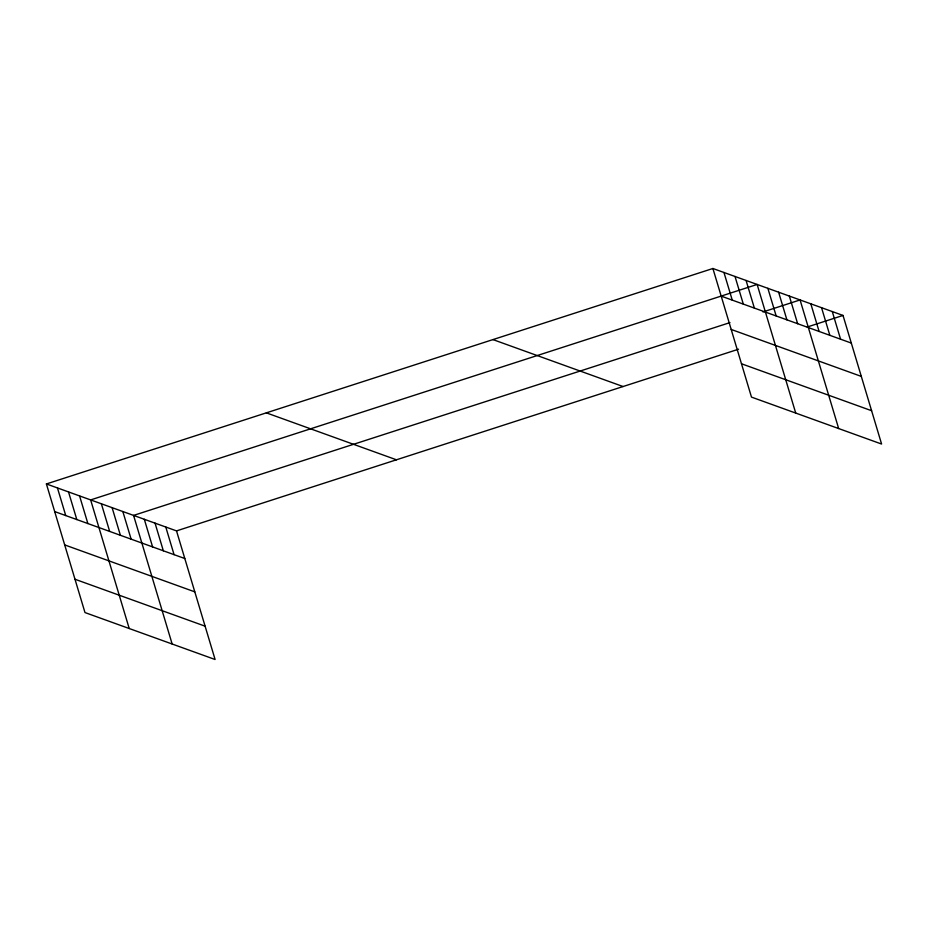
<?xml version="1.0" encoding="UTF-8"?>
<svg xmlns="http://www.w3.org/2000/svg" width="928" height="928" viewBox="0 0 928 928"><rect width="100%" height="100%" fill="white"/><g stroke="black" fill="none" stroke-linecap="round" stroke-linejoin="round"><path stroke-width="1.39" d="M46.4 483.952L176.517 530.897L215.099 659.506L84.982 612.561L46.4 483.952L712.901 268.494L843.018 315.439L881.6 444.048L751.483 397.103L712.901 268.494M729.965 322.608L133.574 515.411L172.156 644.02M762.967 311.947L800.075 299.941L838.668 428.55M176.517 530.897L738.537 349.206M807.279 326.992L843.018 315.439M721.195 296.125L851.301 343.07M731.194 329.452L861.3 376.397M741.495 363.776L871.601 410.721M492.954 339.59L623.071 386.535M266.348 412.856L396.453 459.801M54.694 511.583L184.8 558.528M64.693 544.91L194.799 591.855M74.982 579.246L205.1 626.18M832.277 311.564L840.571 339.196M821.547 307.69L829.841 335.333M810.817 303.816L819.099 331.458M789.345 296.078L797.639 323.71M778.615 292.204L786.898 319.835M767.874 288.33L776.168 315.961M795.725 413.064L757.144 284.455L90.642 499.914L129.224 628.523M746.077 280.465L754.371 308.096M735.022 276.474L743.316 304.106M723.968 272.484L732.25 300.115M165.776 527.023L174.07 554.654M155.046 523.148L163.34 550.791M144.316 519.274L152.598 546.917M122.844 511.537L131.138 539.168M112.102 507.662L120.396 535.294M101.372 503.788L109.666 531.419M79.576 495.923L87.87 523.554M68.521 491.933L76.815 519.564M57.455 487.942L65.749 515.574"/></g></svg>
